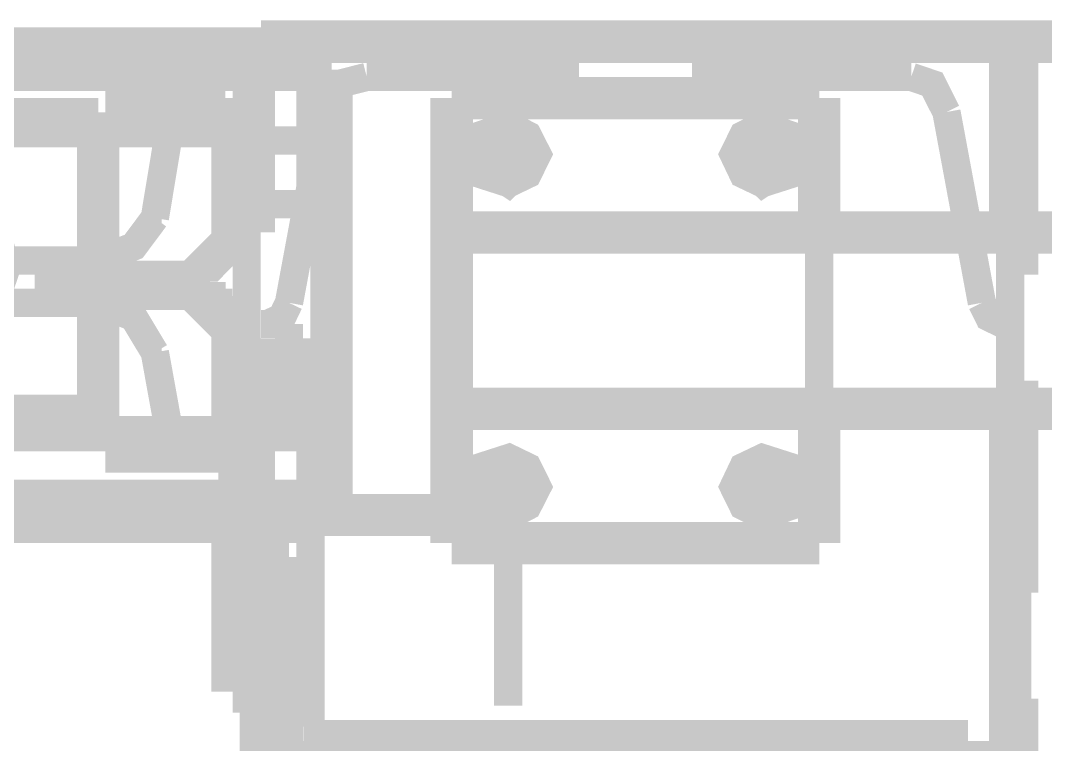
# Model space of a CAD drawing. Extents: x 0.1 to 11.6, y 0.3 to 16.2.
# Drawn here: x 8.19 to 8.4317, y 14.3725 to 14.5433 of the extents above; entities that cross this region are included whole.
import ezdxf

# ---------------------------------------------------------------- set-up
doc = ezdxf.new("R2010")
doc.units = 0
doc.header["$MEASUREMENT"] = 0

msp = doc.modelspace()

# ---------------------------------------------------------------- linework, layer by layer
at = {"color": 0}
for points, const_width in [([(8.42333, 14.5383), (8.24669, 14.5383)], 0.01), ([(8.24669, 14.5367), (8.24669, 14.5383)], 0.01), ([(8.42333, 14.4933), (8.42333, 14.5383)], 0.01), ([(8.45833, 14.5383), (8.42333, 14.5383)], 0.01), ([(8.25836, 14.5367), (8.13336, 14.5367)], 0.01), ([(8.25836, 14.5317), (8.25836, 14.5367)], 0.01), ([(8.42665, 14.5383), (8.42665, 14.4833)], 0.00667), ([(8.24669, 14.525), (8.24669, 14.5367)], 0.00667), ([(8.26335, 14.5317), (8.13336, 14.5317)], 0.01), ([(8.26335, 14.43), (8.26335, 14.5317)], 0.01), ([(8.25836, 14.4933), (8.25836, 14.5317)], 0.00667), ([(8.27165, 14.53), (8.26497, 14.5283), (8.26167, 14.5217)], 0.00667), ([(8.32167, 14.53), (8.27165, 14.53)], 0.00667), ([(8.40001, 14.53), (8.34831, 14.53)], 0.00667), ([(8.40831, 14.5217), (8.405, 14.5283), (8.40001, 14.53)], 0.00667), ([(8.24001, 14.495), (8.24001, 14.525)], 0.00667), ([(8.24001, 14.525), (8.24669, 14.525)], 0.00667), ([(8.24669, 14.4933), (8.24669, 14.525)], 0.00667), ([(8.24669, 14.525), (8.24832, 14.525)], 0.00667), ([(8.24669, 14.525), (8.24669, 14.4933)], 0.00667), ([(8.24669, 14.525), (8.24669, 14.4933)], 0.00667), ([(8.37831, 14.525), (8.29167, 14.525)], 0.01), ([(8.29167, 14.525), (8.29167, 14.4933)], 0.01), ([(8.37831, 14.4933), (8.37831, 14.525)], 0.01), ([(8.23833, 14.5233), (8.21001, 14.5233)], 0.00667), ([(8.23833, 14.4917), (8.23833, 14.5233)], 0.00667), ([(8.20833, 14.52), (8.03168, 14.52)], 0.01), ([(8.20833, 14.52), (8.20833, 14.5183)], 0.01), ([(8.20833, 14.5183), (8.20833, 14.515)], 0.01), ([(8.26167, 14.5217), (8.25331, 14.4767)], 0.00667), ([(8.41667, 14.4767), (8.40831, 14.5217)], 0.00667), ([(8.22999, 14.5183), (8.22835, 14.5183), (8.22499, 14.5183), (8.22331, 14.5183), (8.22, 14.5183), (8.21669, 14.5183), (8.21164, 14.5183), (8.20503, 14.5183), (8.19835, 14.5183), (8.19168, 14.5183), (8.18332, 14.5183), (8.17333, 14.5183)], 0.00667), ([(8.22667, 14.5183), (8.22499, 14.5167)], 0.00667), ([(8.23167, 14.5167), (8.22999, 14.5183)], 0.00667), ([(8.24001, 14.5167), (8.23665, 14.5167), (8.23503, 14.5167), (8.23167, 14.5167), (8.22835, 14.5167), (8.22499, 14.5167), (8.21832, 14.5167), (8.21332, 14.5167), (8.20833, 14.5167), (8.20167, 14.5167), (8.19499, 14.5167), (8.18668, 14.5167), (8.18332, 14.5167)], 0.00667), ([(8.20833, 14.515), (8.20833, 14.5133)], 0.01), ([(8.22168, 14.4967), (8.22499, 14.5167)], 0.00667), ([(8.24333, 14.5133), (8.24164, 14.515), (8.24001, 14.5167)], 0.00667), ([(8.20833, 14.5133), (8.20833, 14.5067)], 0.01), ([(8.24669, 14.515), (8.24001, 14.515)], 0.00667), ([(8.24333, 14.4483), (8.24333, 14.5133)], 0.00667), ([(8.25999, 14.515), (8.24669, 14.515)], 0.00667), ([(8.20833, 14.5067), (8.20833, 14.465)], 0.01), ([(8.24001, 14.5), (8.24669, 14.5)], 0.00667), ([(8.24669, 14.5), (8.25667, 14.5)], 0.00667), ([(8.16336, 14.4633), (8.17503, 14.4667), (8.18332, 14.475), (8.18668, 14.485), (8.18332, 14.4967)], 0.00667), ([(8.20833, 14.4867), (8.21669, 14.49), (8.22168, 14.4967)], 0.00667), ([(8.22168, 14.4967), (8.22331, 14.4967)], 0.00667), ([(8.22999, 14.4833), (8.23167, 14.4833), (8.23335, 14.485), (8.23503, 14.485), (8.23665, 14.4867), (8.23833, 14.4883), (8.23833, 14.49), (8.24001, 14.49), (8.24001, 14.4917), (8.24001, 14.4933), (8.24001, 14.495)], 0.00667), ([(9.23833, 14.4933), (8.29167, 14.4933)], 0.01), ([(8.29167, 14.4933), (8.29167, 14.4717)], 0.01), ([(8.22999, 14.4833), (8.23833, 14.4917)], 0.00667), ([(8.33501, 14.4917), (8.29167, 14.4917)], 0.00667), ([(8.41168, 14.4917), (8.36165, 14.4917)], 0.00667), ([(8.37831, 14.4517), (8.37831, 14.4933)], 0.00667), ([(8.42333, 14.4517), (8.42333, 14.4933)], 0.00667), ([(8.14665, 14.4867), (8.15001, 14.4867), (8.15668, 14.4867), (8.16499, 14.4867), (8.17333, 14.4867), (8.18001, 14.4867), (8.18668, 14.4867), (8.19336, 14.4867), (8.19835, 14.4867), (8.20167, 14.4867), (8.20503, 14.4867), (8.20665, 14.4867), (8.20833, 14.4867)], 0.00667), ([(8.19336, 14.4833), (8.22999, 14.4833)], 0.00667), ([(8.22999, 14.4833), (8.23167, 14.4833)], 0.00667), ([(8.20833, 14.4767), (8.20665, 14.4767), (8.20503, 14.4767), (8.20167, 14.4767), (8.19835, 14.4767), (8.19336, 14.4767), (8.18668, 14.4767), (8.18001, 14.4767), (8.17333, 14.4767), (8.16499, 14.4767), (8.15668, 14.4767), (8.15001, 14.4767), (8.14665, 14.4767)], 0.00667), ([(8.22999, 14.4783), (8.19336, 14.4783)], 0.00667), ([(8.22168, 14.465), (8.21669, 14.4733), (8.20833, 14.4767)], 0.00667), ([(8.23833, 14.47), (8.22999, 14.4783)], 0.00667), ([(8.22999, 14.4783), (8.23167, 14.4783)], 0.00667), ([(8.24001, 14.4683), (8.24001, 14.47), (8.24001, 14.4717), (8.23833, 14.4717), (8.23833, 14.4733), (8.23833, 14.475), (8.23665, 14.475), (8.23665, 14.4767), (8.23503, 14.4767), (8.23503, 14.4783), (8.23335, 14.4783), (8.23167, 14.4783), (8.22999, 14.4783)], 0.00667), ([(8.24832, 14.4717), (8.25168, 14.4733), (8.25331, 14.4767)], 0.00667), ([(8.41667, 14.4767), (8.41835, 14.4733), (8.42165, 14.4717)], 0.00667), ([(8.25331, 14.4717), (8.24669, 14.4717)], 0.00667), ([(8.24669, 14.4717), (8.24832, 14.4717)], 0.00667), ([(8.25331, 14.4717), (8.25331, 14.4417)], 0.00667), ([(8.29167, 14.4717), (8.29167, 14.4517)], 0.01), ([(8.42165, 14.4717), (8.42333, 14.4717)], 0.00667), ([(8.23833, 14.47), (8.23833, 14.44)], 0.00667), ([(8.24001, 14.4367), (8.24001, 14.4683)], 0.00667), ([(8.24669, 14.4367), (8.24669, 14.4683)], 0.00667), ([(8.24669, 14.4683), (8.24669, 14.4367)], 0.00667), ([(8.24669, 14.4683), (8.24669, 14.4367)], 0.00667), ([(8.25836, 14.43), (8.25836, 14.4683)], 0.00667), ([(8.20833, 14.465), (8.20833, 14.4583)], 0.01), ([(8.22168, 14.465), (8.22331, 14.465)], 0.00667), ([(8.22499, 14.4467), (8.22168, 14.465)], 0.00667), ([(8.20833, 14.4583), (8.20833, 14.4567)], 0.01), ([(8.20833, 14.4567), (8.20833, 14.4533)], 0.01), ([(8.42665, 14.4583), (8.42665, 14.4083)], 0.00667), ([(8.20833, 14.4533), (8.20833, 14.45)], 0.01), ([(8.29167, 14.4517), (8.90169, 14.4517)], 0.01), ([(8.29167, 14.4517), (8.29167, 14.42)], 0.01), ([(8.29167, 14.4533), (8.33501, 14.4533)], 0.00667), ([(8.36165, 14.4533), (8.41168, 14.4533)], 0.00667), ([(8.37831, 14.42), (8.37831, 14.4517)], 0.01), ([(8.42333, 13.7267), (8.42333, 14.4517)], 0.01), ([(8.20833, 14.45), (8.03168, 14.45)], 0.01), ([(8.24001, 14.4467), (8.24164, 14.4467), (8.24333, 14.4483)], 0.00667), ([(8.18668, 14.4467), (8.18832, 14.4467), (8.19835, 14.4467), (8.20503, 14.4467), (8.21332, 14.4467), (8.21832, 14.4467), (8.22499, 14.4467), (8.22835, 14.4467), (8.23167, 14.4467), (8.23503, 14.4467), (8.23665, 14.4467), (8.23833, 14.4467), (8.24001, 14.4467)], 0.00667), ([(8.22499, 14.4467), (8.22499, 14.445), (8.22667, 14.445)], 0.00667), ([(8.22999, 14.445), (8.23167, 14.445), (8.23167, 14.4467)], 0.00667), ([(8.23167, 14.4467), (8.23335, 14.4467)], 0.00667), ([(8.23167, 14.4467), (8.23335, 14.4467)], 0.00667), ([(8.23167, 14.4467), (8.23335, 14.4467)], 0.00667), ([(8.23167, 14.4467), (8.23335, 14.4467)], 0.00667), ([(8.23167, 14.4467), (8.23335, 14.4467)], 0.00667), ([(8.23167, 14.4467), (8.23335, 14.4467)], 0.00667), ([(8.23335, 14.4467), (8.23503, 14.4467)], 0.00667), ([(8.23335, 14.4467), (8.23503, 14.4467)], 0.00667), ([(8.23335, 14.4467), (8.23503, 14.4467)], 0.00667), ([(8.23335, 14.4467), (8.23503, 14.4467)], 0.00667), ([(8.23335, 14.4467), (8.23503, 14.4467)], 0.00667), ([(8.23335, 14.4467), (8.23503, 14.4467)], 0.00667), ([(8.23335, 14.4467), (8.23503, 14.4467)], 0.00667), ([(8.23335, 14.4467), (8.23503, 14.4467)], 0.00667), ([(8.23335, 14.4467), (8.23503, 14.4467)], 0.00667), ([(8.23335, 14.4467), (8.23503, 14.4467)], 0.00667), ([(8.23335, 14.4467), (8.23503, 14.4467)], 0.00667), ([(8.23335, 14.4467), (8.23503, 14.4467)], 0.00667), ([(8.23335, 14.4467), (8.23503, 14.4467)], 0.00667), ([(8.23335, 14.4467), (8.23503, 14.4467)], 0.00667), ([(8.23335, 14.4467), (8.23503, 14.4467)], 0.00667), ([(8.23335, 14.4467), (8.23503, 14.4467)], 0.00667), ([(8.23335, 14.4467), (8.23503, 14.4467)], 0.00667), ([(8.23335, 14.4467), (8.23503, 14.4467)], 0.00667), ([(8.23335, 14.4467), (8.23503, 14.4467)], 0.00667), ([(8.23335, 14.4467), (8.23503, 14.4467)], 0.00667), ([(8.23335, 14.4467), (8.23503, 14.4467)], 0.00667), ([(8.23335, 14.4467), (8.23503, 14.4467)], 0.00667), ([(8.23335, 14.4467), (8.23503, 14.4467)], 0.00667), ([(8.23335, 14.4467), (8.23503, 14.4467)], 0.00667), ([(8.23335, 14.4467), (8.23503, 14.4467)], 0.00667), ([(8.23335, 14.4467), (8.23503, 14.4467)], 0.00667), ([(8.23335, 14.4467), (8.23503, 14.4467)], 0.00667), ([(8.23335, 14.4467), (8.23503, 14.4467)], 0.00667), ([(8.23335, 14.4467), (8.23503, 14.4467)], 0.00667), ([(8.23335, 14.4467), (8.23503, 14.4467)], 0.00667), ([(8.23335, 14.4467), (8.23503, 14.4467)], 0.00667), ([(8.23503, 14.4467), (8.23665, 14.4467)], 0.00667), ([(8.23503, 14.4467), (8.23665, 14.4467)], 0.00667), ([(8.23503, 14.4467), (8.23665, 14.4467)], 0.00667), ([(8.23503, 14.4467), (8.23665, 14.4467)], 0.00667), ([(8.23503, 14.4467), (8.23665, 14.4467)], 0.00667), ([(8.23503, 14.4467), (8.23665, 14.4467)], 0.00667), ([(8.23503, 14.4467), (8.23665, 14.4467)], 0.00667), ([(8.23503, 14.4467), (8.23665, 14.4467)], 0.00667), ([(8.23503, 14.4467), (8.23665, 14.4467)], 0.00667), ([(8.23503, 14.4467), (8.23665, 14.4467)], 0.00667), ([(8.23503, 14.4467), (8.23665, 14.4467)], 0.00667), ([(8.23503, 14.4467), (8.23665, 14.4467)], 0.00667), ([(8.23503, 14.4467), (8.23665, 14.4467)], 0.00667), ([(8.23503, 14.4467), (8.23665, 14.4467)], 0.00667), ([(8.23503, 14.4467), (8.23665, 14.4467)], 0.00667), ([(8.23503, 14.4467), (8.23665, 14.4467)], 0.00667), ([(8.23503, 14.4467), (8.23665, 14.4467)], 0.00667), ([(8.23503, 14.4467), (8.23665, 14.4467)], 0.00667), ([(8.23503, 14.4467), (8.23665, 14.4467)], 0.00667), ([(8.23503, 14.4467), (8.23665, 14.4467)], 0.00667), ([(8.23503, 14.4467), (8.23665, 14.4467)], 0.00667), ([(8.23503, 14.4467), (8.23665, 14.4467)], 0.00667), ([(8.23503, 14.4467), (8.23665, 14.4467)], 0.00667), ([(8.23503, 14.4467), (8.23665, 14.4467)], 0.00667), ([(8.23503, 14.4467), (8.23665, 14.4467)], 0.00667), ([(8.23503, 14.4467), (8.23665, 14.4467)], 0.00667), ([(8.23503, 14.4467), (8.23665, 14.4467)], 0.00667), ([(8.23503, 14.4467), (8.23665, 14.4467)], 0.00667), ([(8.23503, 14.4467), (8.23665, 14.4467)], 0.00667), ([(8.23503, 14.4467), (8.23665, 14.4467)], 0.00667), ([(8.23503, 14.4467), (8.23665, 14.4467)], 0.00667), ([(8.23503, 14.4467), (8.23665, 14.4467)], 0.00667), ([(8.23503, 14.4467), (8.23665, 14.4467)], 0.00667), ([(8.23503, 14.4467), (8.23665, 14.4467)], 0.00667), ([(8.23503, 14.4467), (8.23665, 14.4467)], 0.00667), ([(8.23503, 14.4467), (8.23665, 14.4467)], 0.00667), ([(8.23503, 14.4467), (8.23665, 14.4467)], 0.00667), ([(8.23503, 14.4467), (8.23665, 14.4467)], 0.00667), ([(8.23503, 14.4467), (8.23665, 14.4467)], 0.00667), ([(8.23503, 14.4467), (8.23665, 14.4467)], 0.00667), ([(8.23503, 14.4467), (8.23665, 14.4467)], 0.00667), ([(8.23503, 14.4467), (8.23665, 14.4467)], 0.00667), ([(8.23503, 14.4467), (8.23665, 14.4467)], 0.00667), ([(8.23503, 14.4467), (8.23665, 14.4467)], 0.00667), ([(8.23503, 14.4467), (8.23665, 14.4467)], 0.00667), ([(8.23503, 14.4467), (8.23665, 14.4467)], 0.00667), ([(8.23503, 14.4467), (8.23665, 14.4467)], 0.00667), ([(8.23503, 14.4467), (8.23665, 14.4467)], 0.00667), ([(8.23503, 14.4467), (8.23665, 14.4467)], 0.00667), ([(8.23503, 14.4467), (8.23665, 14.4467)], 0.00667), ([(8.23503, 14.4467), (8.23665, 14.4467)], 0.00667), ([(8.23503, 14.4467), (8.23665, 14.4467)], 0.00667), ([(8.23503, 14.4467), (8.23665, 14.4467)], 0.00667), ([(8.23503, 14.4467), (8.23665, 14.4467)], 0.00667), ([(8.23503, 14.4467), (8.23665, 14.4467)], 0.00667), ([(8.23503, 14.4467), (8.23665, 14.4467)], 0.00667), ([(8.23503, 14.4467), (8.23665, 14.4467)], 0.00667), ([(8.23503, 14.4467), (8.23665, 14.4467)], 0.00667), ([(8.23503, 14.4467), (8.23665, 14.4467)], 0.00667), ([(8.23503, 14.4467), (8.23665, 14.4467)], 0.00667), ([(8.23503, 14.4467), (8.23665, 14.4467)], 0.00667), ([(8.23503, 14.4467), (8.23665, 14.4467)], 0.00667), ([(8.23503, 14.4467), (8.23665, 14.4467)], 0.00667), ([(8.23503, 14.4467), (8.23665, 14.4467)], 0.00667), ([(8.23503, 14.4467), (8.23665, 14.4467)], 0.00667), ([(8.23503, 14.4467), (8.23665, 14.4467)], 0.00667), ([(8.23503, 14.4467), (8.23665, 14.4467)], 0.00667), ([(8.23503, 14.4467), (8.23665, 14.4467)], 0.00667), ([(8.23503, 14.4467), (8.23665, 14.4467)], 0.00667), ([(8.23503, 14.4467), (8.23665, 14.4467)], 0.00667), ([(8.23503, 14.4467), (8.23665, 14.4467)], 0.00667), ([(8.23503, 14.4467), (8.23665, 14.4467)], 0.00667), ([(8.23665, 14.4467), (8.23833, 14.4467)], 0.00667), ([(8.23665, 14.4467), (8.23833, 14.4467)], 0.00667), ([(8.23665, 14.4467), (8.23833, 14.4467)], 0.00667), ([(8.23665, 14.4467), (8.23833, 14.4467)], 0.00667), ([(8.23665, 14.4467), (8.23833, 14.4467)], 0.00667), ([(8.23665, 14.4467), (8.23833, 14.4467)], 0.00667), ([(8.23665, 14.4467), (8.23833, 14.4467)], 0.00667), ([(8.23665, 14.4467), (8.23833, 14.4467)], 0.00667), ([(8.23665, 14.4467), (8.23833, 14.4467)], 0.00667), ([(8.23665, 14.4467), (8.23833, 14.4467)], 0.00667), ([(8.23665, 14.4467), (8.23833, 14.4467)], 0.00667), ([(8.23665, 14.4467), (8.23833, 14.4467)], 0.00667), ([(8.23665, 14.4467), (8.23833, 14.4467)], 0.00667), ([(8.23665, 14.4467), (8.23833, 14.4467)], 0.00667), ([(8.23665, 14.4467), (8.23833, 14.4467)], 0.00667), ([(8.23665, 14.4467), (8.23833, 14.4467)], 0.00667), ([(8.23665, 14.4467), (8.23833, 14.4467)], 0.00667), ([(8.23665, 14.4467), (8.23833, 14.4467)], 0.00667), ([(8.23665, 14.4467), (8.23833, 14.4467)], 0.00667), ([(8.23665, 14.4467), (8.23833, 14.4467)], 0.00667), ([(8.23665, 14.4467), (8.23833, 14.4467)], 0.00667), ([(8.23665, 14.4467), (8.23833, 14.4467)], 0.00667), ([(8.23665, 14.4467), (8.23833, 14.4467)], 0.00667), ([(8.23665, 14.4467), (8.23833, 14.4467)], 0.00667), ([(8.23665, 14.4467), (8.23833, 14.4467)], 0.00667), ([(8.23665, 14.4467), (8.23833, 14.4467)], 0.00667), ([(8.23665, 14.4467), (8.23833, 14.4467)], 0.00667), ([(8.23665, 14.4467), (8.23833, 14.4467)], 0.00667), ([(8.23665, 14.4467), (8.23833, 14.4467)], 0.00667), ([(8.23665, 14.4467), (8.23833, 14.4467)], 0.00667), ([(8.23665, 14.4467), (8.23833, 14.4467)], 0.00667), ([(8.23665, 14.4467), (8.23833, 14.4467)], 0.00667), ([(8.23665, 14.4467), (8.23833, 14.4467)], 0.00667), ([(8.23665, 14.4467), (8.23833, 14.4467)], 0.00667), ([(8.23665, 14.4467), (8.23833, 14.4467)], 0.00667), ([(8.23665, 14.4467), (8.23833, 14.4467)], 0.00667), ([(8.23665, 14.4467), (8.23833, 14.4467)], 0.00667), ([(8.23665, 14.4467), (8.23833, 14.4467)], 0.00667), ([(8.23665, 14.4467), (8.23833, 14.4467)], 0.00667), ([(8.23665, 14.4467), (8.23833, 14.4467)], 0.00667), ([(8.23665, 14.4467), (8.23833, 14.4467)], 0.00667), ([(8.23665, 14.4467), (8.23833, 14.4467)], 0.00667), ([(8.23665, 14.4467), (8.23833, 14.4467)], 0.00667), ([(8.23665, 14.4467), (8.23833, 14.4467)], 0.00667), ([(8.23665, 14.4467), (8.23833, 14.4467)], 0.00667), ([(8.23665, 14.4467), (8.23833, 14.4467)], 0.00667), ([(8.23665, 14.4467), (8.23833, 14.4467)], 0.00667), ([(8.23665, 14.4467), (8.23833, 14.4467)], 0.00667), ([(8.23665, 14.4467), (8.23833, 14.4467)], 0.00667), ([(8.23665, 14.4467), (8.23833, 14.4467)], 0.00667), ([(8.23665, 14.4467), (8.23833, 14.4467)], 0.00667), ([(8.23665, 14.4467), (8.23833, 14.4467)], 0.00667), ([(8.23665, 14.4467), (8.23833, 14.4467)], 0.00667), ([(8.23665, 14.4467), (8.23833, 14.4467)], 0.00667), ([(8.23665, 14.4467), (8.23833, 14.4467)], 0.00667), ([(8.23665, 14.4467), (8.23833, 14.4467)], 0.00667), ([(8.23665, 14.4467), (8.23833, 14.4467)], 0.00667), ([(8.23665, 14.4467), (8.23833, 14.4467)], 0.00667), ([(8.23665, 14.4467), (8.23833, 14.4467)], 0.00667), ([(8.23665, 14.4467), (8.23833, 14.4467)], 0.00667), ([(8.23665, 14.4467), (8.23833, 14.4467)], 0.00667), ([(8.23665, 14.4467), (8.23833, 14.4467)], 0.00667), ([(8.23665, 14.4467), (8.23833, 14.4467)], 0.00667), ([(8.23665, 14.4467), (8.23833, 14.4467)], 0.00667), ([(8.23665, 14.4467), (8.23833, 14.4467)], 0.00667), ([(8.23665, 14.4467), (8.23833, 14.4467)], 0.00667), ([(8.23665, 14.4467), (8.23833, 14.4467)], 0.00667), ([(8.23665, 14.4467), (8.23833, 14.4467)], 0.00667), ([(8.23665, 14.4467), (8.23833, 14.4467)], 0.00667), ([(8.23665, 14.4467), (8.23833, 14.4467)], 0.00667), ([(8.23665, 14.4467), (8.23833, 14.4467)], 0.00667), ([(8.23665, 14.4467), (8.23833, 14.4467)], 0.00667), ([(8.23665, 14.4467), (8.23833, 14.4467)], 0.00667), ([(8.23665, 14.4467), (8.23833, 14.4467)], 0.00667), ([(8.23665, 14.4467), (8.23833, 14.4467)], 0.00667), ([(8.23665, 14.4467), (8.23833, 14.4467)], 0.00667), ([(8.23665, 14.4467), (8.23833, 14.4467)], 0.00667), ([(8.23665, 14.4467), (8.23833, 14.4467)], 0.00667), ([(8.23665, 14.4467), (8.23833, 14.4467)], 0.00667), ([(8.23665, 14.4467), (8.23833, 14.4467)], 0.00667), ([(8.23665, 14.4467), (8.23833, 14.4467)], 0.00667), ([(8.23665, 14.4467), (8.23833, 14.4467)], 0.00667), ([(8.23665, 14.4467), (8.23833, 14.4467)], 0.00667), ([(8.23665, 14.4467), (8.23833, 14.4467)], 0.00667), ([(8.23665, 14.4467), (8.23833, 14.4467)], 0.00667), ([(8.23665, 14.4467), (8.23833, 14.4467)], 0.00667), ([(8.23665, 14.4467), (8.23833, 14.4467)], 0.00667), ([(8.23665, 14.4467), (8.23833, 14.4467)], 0.00667), ([(8.23665, 14.4467), (8.23833, 14.4467)], 0.00667), ([(8.23665, 14.4467), (8.23833, 14.4467)], 0.00667), ([(8.23665, 14.4467), (8.23833, 14.4467)], 0.00667), ([(8.23665, 14.4467), (8.23833, 14.4467)], 0.00667), ([(8.23665, 14.4467), (8.23833, 14.4467)], 0.00667), ([(8.23665, 14.4467), (8.23833, 14.4467)], 0.00667), ([(8.23665, 14.4467), (8.23833, 14.4467)], 0.00667), ([(8.23665, 14.4467), (8.23833, 14.4467)], 0.00667), ([(8.23665, 14.4467), (8.23833, 14.4467)], 0.00667), ([(8.23665, 14.4467), (8.23833, 14.4467)], 0.00667), ([(8.23665, 14.4467), (8.23833, 14.4467)], 0.00667), ([(8.23665, 14.4467), (8.23833, 14.4467)], 0.00667), ([(8.23665, 14.4467), (8.23833, 14.4467)], 0.00667), ([(8.23665, 14.4467), (8.23833, 14.4467)], 0.00667), ([(8.23665, 14.4467), (8.23833, 14.4467)], 0.00667), ([(8.23665, 14.4467), (8.23833, 14.4467)], 0.00667), ([(8.23665, 14.4467), (8.23833, 14.4467)], 0.00667), ([(8.23665, 14.4467), (8.23833, 14.4467)], 0.00667), ([(8.23833, 14.4467), (8.24001, 14.4467)], 0.00667), ([(8.23833, 14.4467), (8.24001, 14.4467)], 0.00667), ([(8.23833, 14.4467), (8.24001, 14.4467)], 0.00667), ([(8.23833, 14.4467), (8.24001, 14.4467)], 0.00667), ([(8.23833, 14.4467), (8.24001, 14.4467)], 0.00667), ([(8.23833, 14.4467), (8.24001, 14.4467)], 0.00667), ([(8.23833, 14.4467), (8.24001, 14.4467)], 0.00667), ([(8.23833, 14.4467), (8.24001, 14.4467)], 0.00667), ([(8.23833, 14.4467), (8.24001, 14.4467)], 0.00667), ([(8.23833, 14.4467), (8.24001, 14.4467)], 0.00667), ([(8.23833, 14.4467), (8.24001, 14.4467)], 0.00667), ([(8.23833, 14.4467), (8.24001, 14.4467)], 0.00667), ([(8.23833, 14.4467), (8.24001, 14.4467)], 0.00667), ([(8.23833, 14.4467), (8.24001, 14.4467)], 0.00667), ([(8.23833, 14.4467), (8.24001, 14.4467)], 0.00667), ([(8.23833, 14.4467), (8.24001, 14.4467)], 0.00667), ([(8.23833, 14.4467), (8.24001, 14.4467)], 0.00667), ([(8.23833, 14.4467), (8.24001, 14.4467)], 0.00667), ([(8.23833, 14.4467), (8.24001, 14.4467)], 0.00667), ([(8.23833, 14.4467), (8.24001, 14.4467)], 0.00667), ([(8.23833, 14.4467), (8.24001, 14.4467)], 0.00667), ([(8.23833, 14.4467), (8.24001, 14.4467)], 0.00667), ([(8.23833, 14.4467), (8.24001, 14.4467)], 0.00667), ([(8.23833, 14.4467), (8.24001, 14.4467)], 0.00667), ([(8.23833, 14.4467), (8.24001, 14.4467)], 0.00667), ([(8.23833, 14.4467), (8.24001, 14.4467)], 0.00667), ([(8.23833, 14.4467), (8.24001, 14.4467)], 0.00667), ([(8.23833, 14.4467), (8.24001, 14.4467)], 0.00667), ([(8.23833, 14.4467), (8.24001, 14.4467)], 0.00667), ([(8.23833, 14.4467), (8.24001, 14.4467)], 0.00667), ([(8.23833, 14.4467), (8.24001, 14.4467)], 0.00667), ([(8.23833, 14.4467), (8.24001, 14.4467)], 0.00667), ([(8.23833, 14.4467), (8.24001, 14.4467)], 0.00667), ([(8.23833, 14.4467), (8.24001, 14.4467)], 0.00667), ([(8.23833, 14.4467), (8.24001, 14.4467)], 0.00667), ([(8.23833, 14.4467), (8.24001, 14.4467)], 0.00667), ([(8.23833, 14.4467), (8.24001, 14.4467)], 0.00667), ([(8.23833, 14.4467), (8.24001, 14.4467)], 0.00667), ([(8.23833, 14.4467), (8.24001, 14.4467)], 0.00667), ([(8.23833, 14.4467), (8.24001, 14.4467)], 0.00667), ([(8.23833, 14.4467), (8.24001, 14.4467)], 0.00667), ([(8.17333, 14.445), (8.17665, 14.445), (8.18332, 14.445), (8.19168, 14.445), (8.19835, 14.445), (8.20503, 14.445), (8.21164, 14.445), (8.21669, 14.445), (8.22, 14.445), (8.22331, 14.445), (8.22499, 14.445), (8.22835, 14.445), (8.22999, 14.445)], 0.00667), ([(8.23833, 14.44), (8.21001, 14.44)], 0.00667), ([(8.24001, 14.4367), (8.24669, 14.4367)], 0.00667), ([(8.24001, 14.4367), (8.24001, 14.425)], 0.00667), ([(8.24669, 14.4367), (8.24832, 14.4367)], 0.00667), ([(8.24669, 14.425), (8.24669, 14.4367)], 0.00667), ([(8.26335, 14.43), (8.13336, 14.43)], 0.01), ([(8.25836, 14.425), (8.25836, 14.43)], 0.01), ([(8.30165, 14.4283), (8.25331, 14.4283)], 0.00667), ([(8.30501, 14.4283), (8.30165, 14.4283)], 0.01), ([(8.30501, 14.4283), (8.30664, 14.4283)], 0.01), ([(8.30501, 14.3817), (8.30501, 14.4283)], 0.00667), ([(8.25836, 14.425), (8.13336, 14.425)], 0.01), ([(8.24001, 14.425), (8.24001, 14.385)], 0.01), ([(8.24669, 13.5283), (8.24669, 14.425)], 0.01), ([(8.30333, 14.425), (8.30333, 14.4267)], 0.00667), ([(8.30333, 14.4267), (8.30501, 14.4267)], 0.00667), ([(8.30501, 14.4267), (8.30664, 14.4267)], 0.00667), ([(8.30501, 14.4267), (8.30664, 14.4267)], 0.00667), ([(8.30501, 14.4267), (8.30664, 14.4267)], 0.00667), ([(8.30501, 14.4267), (8.30664, 14.4267)], 0.00667), ([(8.25836, 14.4233), (8.25836, 14.425)], 0.00667), ([(8.25836, 14.425), (8.25999, 14.425)], 0.00667), ([(8.25836, 14.3767), (8.25836, 14.4233)], 0.00667), ([(8.25836, 14.4233), (8.25999, 14.4233)], 0.00667), ([(8.25836, 14.4233), (8.25999, 14.4233)], 0.00667), ([(8.25999, 14.425), (8.26167, 14.425)], 0.00667), ([(8.25999, 14.425), (8.26167, 14.425)], 0.00667), ([(8.26167, 14.425), (8.26335, 14.425)], 0.00667), ([(8.26167, 14.425), (8.26335, 14.425)], 0.00667), ([(8.26335, 14.425), (8.30333, 14.425)], 0.00667), ([(8.30333, 14.425), (8.30501, 14.425)], 0.00667), ([(8.30333, 14.425), (8.30501, 14.425)], 0.00667), ([(8.29167, 14.42), (8.37831, 14.42)], 0.01), ([(8.24669, 14.4183), (8.24001, 14.4183)], 0.00667), ([(8.25331, 14.4183), (8.24669, 14.4183)], 0.00667), ([(8.25331, 14.4167), (8.25331, 14.385)], 0.00667), ([(8.24001, 14.4033), (8.24669, 14.4033)], 0.00667), ([(8.24669, 14.4033), (8.25331, 14.4033)], 0.00667), ([(8.25836, 14.4), (8.25836, 14.4017)], 0.00667), ([(8.25331, 14.4), (8.25499, 14.4)], 0.00667), ([(8.25499, 14.4), (8.25667, 14.4)], 0.00667), ([(8.25499, 14.4), (8.25667, 14.4)], 0.00667), ([(8.25667, 14.4), (8.25836, 14.4)], 0.00667), ([(8.25667, 14.4), (8.25836, 14.4)], 0.00667), ([(8.25667, 14.4), (8.25836, 14.4)], 0.00667), ([(8.25667, 14.4), (8.25836, 14.4)], 0.00667), ([(8.25836, 14.4), (8.25999, 14.4)], 0.00667), ([(8.24669, 14.385), (8.24001, 14.385)], 0.01), ([(8.25331, 14.385), (8.24669, 14.385)], 0.00667), ([(8.25331, 14.3217), (8.25331, 14.385)], 0.00667), ([(8.42665, 14.3833), (8.42665, 14.3317)], 0.00667), ([(8.25667, 14.3183), (8.25667, 14.3733)], 0.01), ([(8.25667, 14.3733), (8.41336, 14.3733)], 0.01), ([(8.41336, 14.3733), (8.41336, 14.3183)], 0.01)]:
    msp.add_lwpolyline(points, dxfattribs=dict(at, const_width=const_width))
for points, const_width in [([(8.30501, 14.5067), (8.30832, 14.5083), (8.31, 14.5117), (8.30832, 14.515), (8.30501, 14.5167), (8.30003, 14.515), (8.29833, 14.5117), (8.30003, 14.5083), (8.30501, 14.5067)], 0.01), ([(8.30501, 14.505), (8.30832, 14.5083), (8.31, 14.5117), (8.30832, 14.5167), (8.30501, 14.5183), (8.30003, 14.5167), (8.29833, 14.5117), (8.30003, 14.5083), (8.30501, 14.505)], 0.00667), ([(8.36501, 14.5067), (8.37001, 14.5083), (8.37169, 14.5117), (8.37001, 14.515), (8.36501, 14.5167), (8.36165, 14.515), (8.36003, 14.5117), (8.36165, 14.5083), (8.36501, 14.5067)], 0.01), ([(8.36501, 14.505), (8.37001, 14.5083), (8.37169, 14.5117), (8.37001, 14.5167), (8.36501, 14.5183), (8.36165, 14.5167), (8.36003, 14.5117), (8.36165, 14.5083), (8.36501, 14.505)], 0.00667), ([(8.30501, 14.4283), (8.30832, 14.43), (8.31, 14.4333), (8.30832, 14.4367), (8.30501, 14.4383), (8.30003, 14.4367), (8.29833, 14.4333), (8.30003, 14.43), (8.30501, 14.4283)], 0.01), ([(8.36501, 14.4283), (8.37001, 14.43), (8.37169, 14.4333), (8.37001, 14.4367), (8.36501, 14.4383), (8.36165, 14.4367), (8.36003, 14.4333), (8.36165, 14.43), (8.36501, 14.4283)], 0.01), ([(8.30501, 14.4267), (8.30832, 14.4283), (8.31, 14.4333), (8.30832, 14.4367), (8.30501, 14.4383), (8.30003, 14.4367), (8.29833, 14.4333), (8.30003, 14.4283), (8.30501, 14.4267)], 0.00667), ([(8.36501, 14.4267), (8.37001, 14.4283), (8.37169, 14.4333), (8.37001, 14.4367), (8.36501, 14.4383), (8.36165, 14.4367), (8.36003, 14.4333), (8.36165, 14.4283), (8.36501, 14.4267)], 0.00667)]:
    msp.add_lwpolyline(points, close=True, dxfattribs=dict(at, const_width=const_width))

doc.saveas('drawing.dxf')
